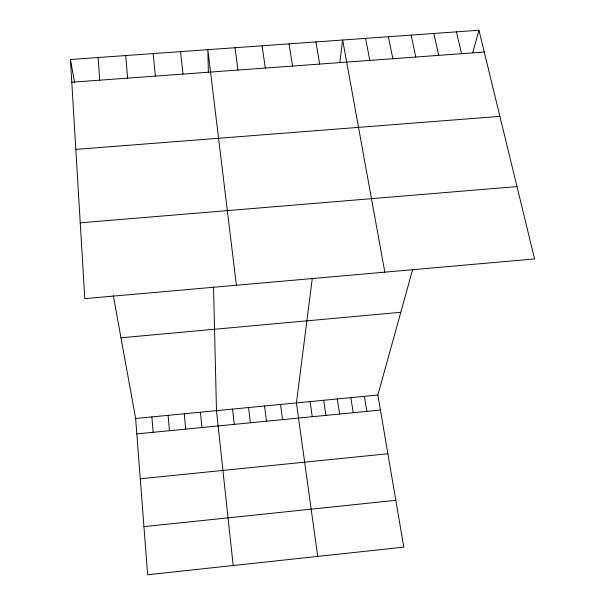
<?xml version="1.0" encoding="UTF-8"?>
<svg xmlns="http://www.w3.org/2000/svg" width="605" height="605" viewBox="0 0 605 605"><rect width="100%" height="100%" fill="white"/><g stroke="black" fill="none" stroke-linecap="round" stroke-linejoin="round"><path stroke-width="0.91" d="M312.324 278.171L296.435 402.907L317.723 556.411M339.791 62.542L342.664 40.013L384.825 272.152M113.332 295.732L135.641 418.486L147.628 574.75L403.792 547.124L377.875 395.02L412.731 269.233M472.702 52.809L478.956 30.25L70.414 59.517L84.791 298.628L534.586 258.932L478.956 30.25M143.937 526.637L395.821 500.327M140.262 478.782L387.881 453.75M135.641 418.486L377.875 395.02M136.821 433.906L380.432 410.039M120.977 337.794L400.805 312.278M80.231 222.837L516.988 186.59M75.814 149.39L499.904 116.364M71.783 82.227L484.25 52.022M456.42 31.861L461.509 53.686M433.815 33.487L438.685 55.358M411.135 35.105L415.794 57.036M388.387 36.739L392.834 58.715M365.564 38.372L369.791 60.402M70.414 59.517L74.657 82.862M315.901 41.934L319.659 64.077M364.369 396.328L366.849 411.37M350.832 397.636L353.237 412.701M289.039 43.855L292.533 66.058M337.272 398.952L339.602 414.039M323.683 400.268L325.944 415.378M262.071 45.791L265.308 68.055M310.07 401.584L312.256 416.716M235.005 47.727L237.977 70.051M280.516 404.45L282.527 419.628M264.566 405.993L266.487 421.201M236.381 285.25L207.833 49.671L208.37 72.161M248.572 407.543L250.402 422.782M232.547 409.101L234.286 424.355M180.555 51.629L183.005 74.082M233.182 565.524L216.484 410.651L213.52 286.891M200.391 412.217L201.949 427.523M153.178 53.588L155.356 76.101M184.26 413.775L185.72 429.119M168.084 415.34L169.46 430.707M125.696 55.554L127.61 78.136M151.885 416.913L153.156 432.303M98.108 57.535L99.749 80.178"/></g></svg>
